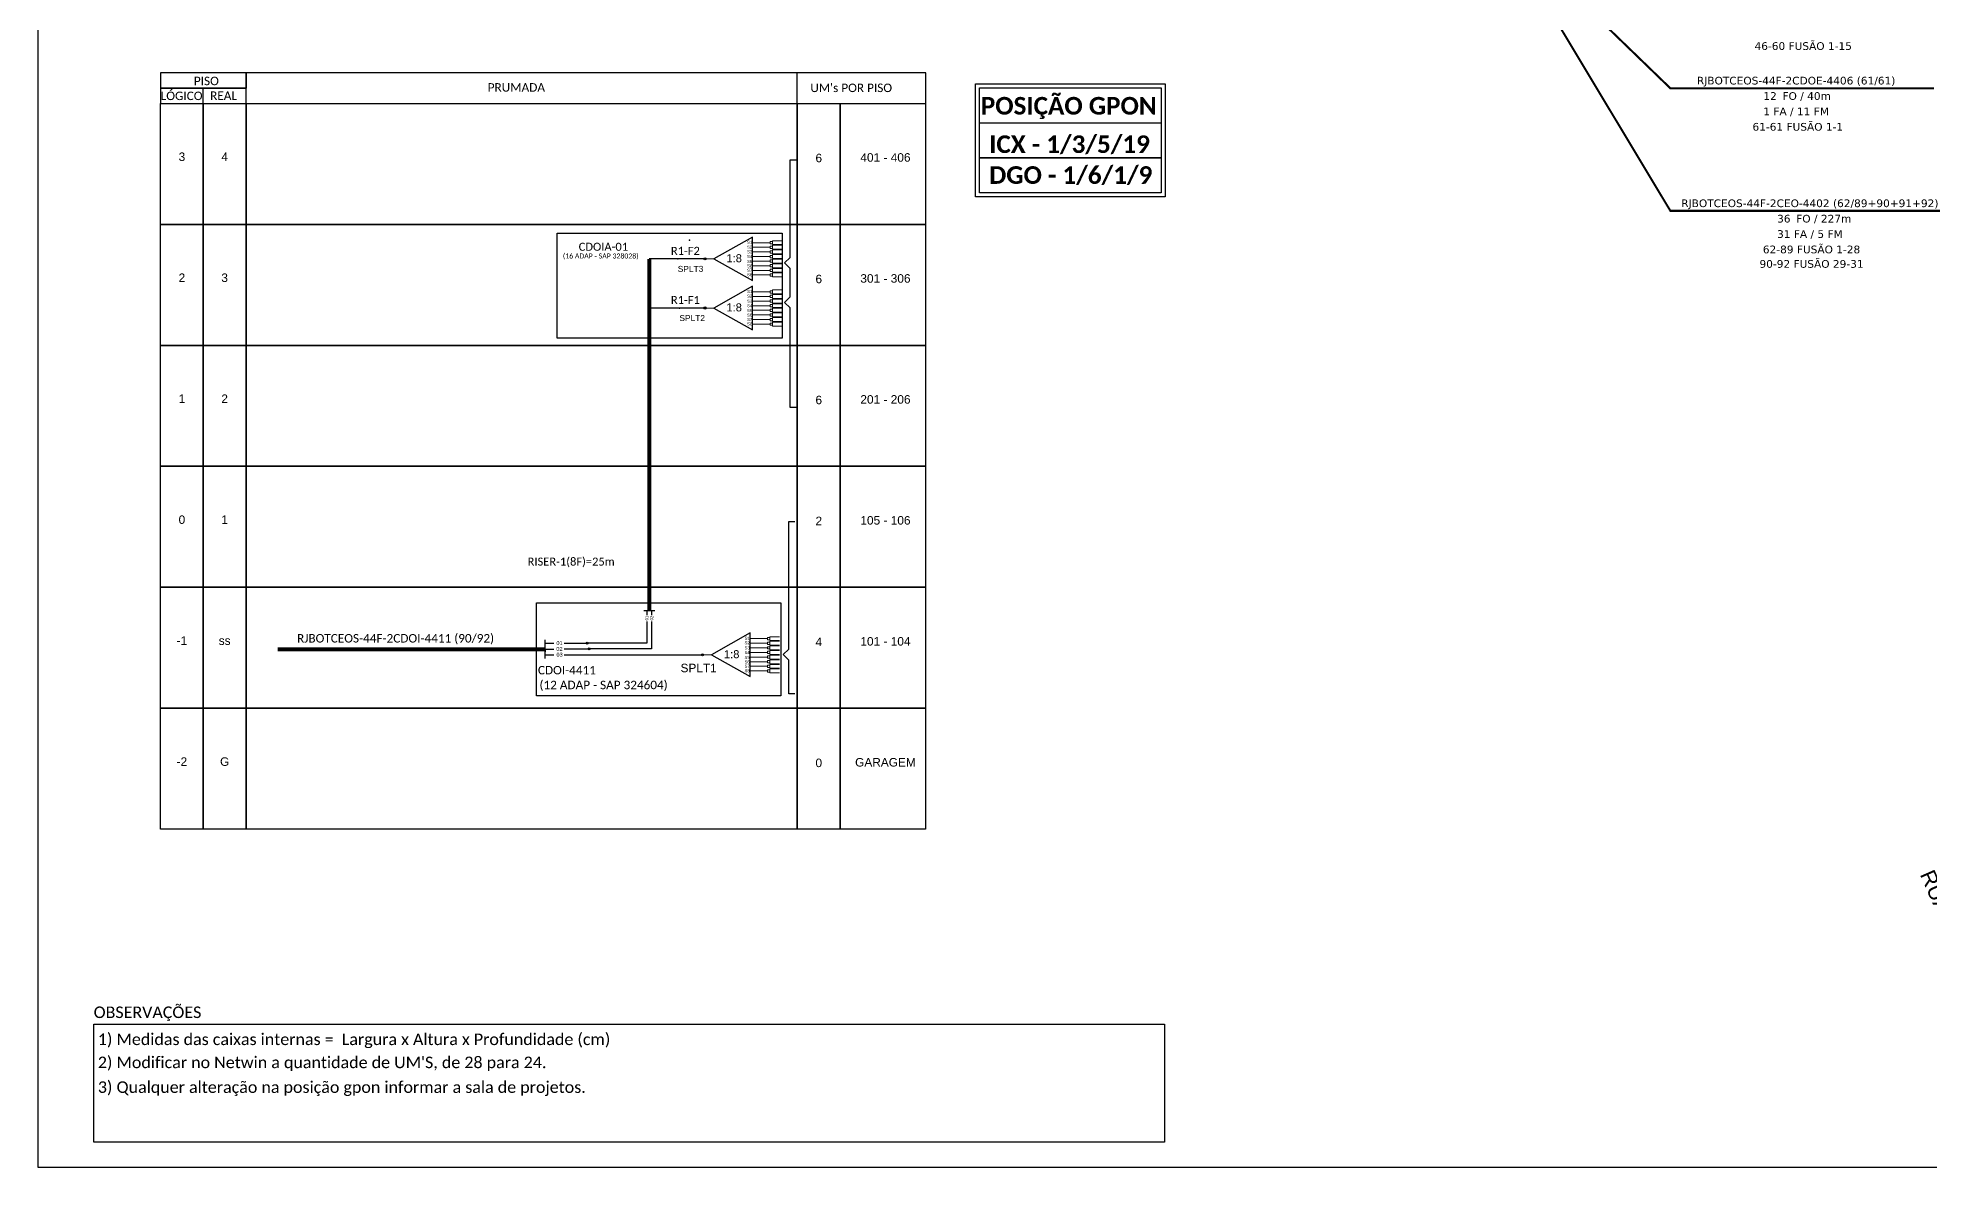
# Model space of a CAD drawing. Extents: x -89 to 749, y 705 to 1299.
# Drawn here: x -89.3 to 402.1, y 705 to 998.5 of the extents above; entities that cross this region are included whole.
import ezdxf
from ezdxf.enums import TextEntityAlignment as Align

# ---------------------------------------------------------------- set-up
doc = ezdxf.new("R2010")
doc.units = 0
for name, color, linetype in [('CAP a instalar', 1, 'Continuous'), ('CD a instalar', 1, 'Continuous'), ('SEGMENTO_texto', 7, 'Continuous')]:
    doc.layers.add(name, color=color, linetype=linetype)
doc.layers.add('Texto_Cabos', color=1, linetype='Continuous', lineweight=20)
doc.styles.add('ARIAL', font='arial.ttf')
doc.styles.add('siredit', font='verdana.ttf')
doc.styles.get("Standard").update_dxf_attribs({"font": 'arial.ttf'})
doc.styles.add('WMF-Calibri0', font='CALIBRI.TTF')
doc.styles.add('WMF-Calibri1', font='CALIBRIB.TTF')

# ---------------------------------------------------------------- blocks, each defined once
blk = doc.blocks.new('SPLT_1-8_SC-APC')
at = {"color": 1}
blk.add_lwpolyline([(-7.37, -2.1), (-17.04, -7.55), (-7.37, -13), (-7.37, -2.1)], dxfattribs=at)
at = {"color": 3, "lineweight": 0}
for points in [[(-2.99, -3.51), (-7.37, -3.51)], [(-7.37, -4.66), (-2.99, -4.66)], [(-2.41, -3.02), (-2.41, -4)], [(-2.41, -3.02), (0, -3.02)], [(-2.41, -4), (0, -4)], [(-2.41, -4.17), (-2.41, -5.16)], [(-2.41, -4.17), (0, -4.17)], [(-7.37, -5.82), (-2.99, -5.82)], [(-7.37, -6.97), (-2.99, -6.97)], [(-7.37, -8.12), (-2.99, -8.12)], [(-7.37, -9.28), (-2.99, -9.28)], [(-2.41, -5.16), (0, -5.16)], [(-2.41, -5.32), (-2.41, -6.31)], [(-2.41, -5.32), (0, -5.32)], [(-2.41, -6.31), (0, -6.31)], [(-2.41, -6.48), (-2.41, -7.46)], [(-2.41, -6.48), (0, -6.48)], [(-2.41, -7.46), (0, -7.46)], [(-2.41, -7.63), (-2.41, -8.62)], [(-2.41, -7.63), (0, -7.63)], [(-2.41, -8.62), (0, -8.62)], [(-2.41, -8.78), (-2.41, -9.77)], [(-2.41, -8.78), (0, -8.78)], [(-7.37, -10.43), (-2.99, -10.43)], [(-7.37, -11.58), (-2.99, -11.58)], [(-2.41, -9.77), (0, -9.77)], [(-2.41, -9.94), (-2.41, -10.92)], [(-2.41, -9.94), (0, -9.94)], [(-2.41, -10.92), (0, -10.92)], [(-2.41, -11.09), (-2.41, -12.08)], [(-2.41, -11.09), (0, -11.09)], [(-2.41, -12.08), (0, -12.08)]]:
    blk.add_lwpolyline(points, dxfattribs=at)
for points in [[(-2.99, -3.22), (-2.41, -3.22), (-2.41, -3.8), (-2.99, -3.8)], [(-2.99, -4.38), (-2.41, -4.38), (-2.41, -4.95), (-2.99, -4.95)], [(-2.99, -5.53), (-2.41, -5.53), (-2.41, -6.1), (-2.99, -6.1)], [(-2.99, -6.68), (-2.41, -6.68), (-2.41, -7.26), (-2.99, -7.26)], [(-2.99, -7.84), (-2.41, -7.84), (-2.41, -8.41), (-2.99, -8.41)], [(-2.99, -8.99), (-2.41, -8.99), (-2.41, -9.56), (-2.99, -9.56)], [(-2.99, -10.14), (-2.41, -10.14), (-2.41, -10.72), (-2.99, -10.72)], [(-2.99, -11.3), (-2.41, -11.3), (-2.41, -11.87), (-2.99, -11.87)]]:
    blk.add_lwpolyline(points, close=True, dxfattribs=at)
at = {"color": 1, "lineweight": 0}
blk.add_lwpolyline([(-17.04, -7.55), (-19.26, -7.55)], dxfattribs=at)
at = {"color": 1, "style": 'ARIAL'}
for s, height, p in [('S1', 0.75, (-8.74, -3.78)), ('S2', 0.75, (-8.74, -4.97)), ('1:8', 2, (-13.91, -8.4)), ('S3', 0.75, (-8.74, -6.18)), ('S4', 0.75, (-8.74, -7.36)), ('S5', 0.75, (-8.74, -8.57)), ('S6', 0.75, (-8.74, -9.69)), ('S7', 0.75, (-8.74, -10.78)), ('S8', 0.75, (-8.74, -11.9))]:
    blk.add_text(s, height=height, dxfattribs=at).set_placement(p)
blk = doc.blocks.new('A$C415C251F')
at = {"color": 3}
blk.add_point((0, 0), dxfattribs=at)
blk = doc.blocks.new('LEG_CDOIA8_C-SPLT_DIR')
at = {"color": 3}
blk.add_blockref('A$C415C251F', (0, 0), dxfattribs=at)
at = {"color": 1, "style": 'WMF-Calibri0', "flags": 4}
blk.add_attdef('CDO', (-26.84, -2.61), '', height=2, dxfattribs=at)
blk.add_attdef('MODELO', text='', height=1.5, dxfattribs=at).set_placement((-22.23, -4.54), align=Align.CENTER)
at = {"style": 'ARIAL', "flags": 4}
blk.add_attdef('SPLITAGEM', text='', height=1.5, dxfattribs=at).set_placement((-18.36, -12.59), align=Align.CENTER)
blk = doc.blocks.new('SPLITTER_')
blk.add_point((0, 0))
at = {"style": 'ARIAL', "flags": 4}
blk.add_attdef('SPLT', (0, -3.26), '', height=1.5, dxfattribs=at)

msp = doc.modelspace()

# ---------------------------------------------------------------- hatches: boundary and pattern name
h = msp.add_hatch(color=3)
h.dxf.hatch_style = 1
edge = h.paths.add_edge_path()
edge.add_arc((84.04, 941.05), 0.266, 0, 360)
h = msp.add_hatch(color=3)
h.dxf.hatch_style = 1
edge = h.paths.add_edge_path()
edge.add_arc((84.04, 928.27), 0.266, 0, 360)
h = msp.add_hatch(color=3)
h.dxf.hatch_style = 1
edge = h.paths.add_edge_path()
edge.add_arc((53.44, 841.15), 0.251, 0, 360)
h = msp.add_hatch(color=3)
h.dxf.hatch_style = 1
edge = h.paths.add_edge_path()
edge.add_arc((53.98, 839.68), 0.251, 0, 360)
h = msp.add_hatch(color=3)
h.dxf.hatch_style = 1
edge = h.paths.add_edge_path()
edge.add_arc((83.39, 838.16), 0.251, 0, 360)

# ---------------------------------------------------------------- linework, layer by layer
for points in [[(-89.32, 705.02), (749.25, 705.02), (749.25, 1299.02), (-89.32, 1299.02), (-89.32, 705.02)], [(108.03, 989.34), (-35.21, 989.34), (-35.21, 989.34), (-35.21, 985.39)], [(108.03, 981.44), (108.03, 989.34)], [(108.03, 981.44), (141.39, 981.44), (141.39, 989.34), (108.03, 989.34)], [(-46.32, 981.44), (-46.32, 985.39)], [(42.51, 839.66), (42.51, 838.96)], [(42.51, 838.16), (44.8, 838.16)], [(47.48, 838.16), (83.39, 838.16), (83.39, 838.16)]]:
    msp.add_lwpolyline(points)
for points in [[(-57.43, 985.39), (-35.21, 985.39), (-35.21, 989.34), (-57.43, 989.34)], [(-57.43, 981.44), (-35.21, 981.44), (-35.21, 985.39), (-57.43, 985.39)], [(-57.43, 981.44), (-46.32, 981.44), (-46.32, 950.01), (-57.43, 950.01)], [(-46.32, 981.44), (-35.21, 981.44), (-35.21, 950.01), (-46.32, 950.01)], [(-35.21, 981.44), (108.03, 981.44), (108.03, 950.01), (-35.21, 950.01)], [(108.03, 981.44), (119.14, 981.44), (119.14, 950.01), (108.03, 950.01)], [(119.14, 981.44), (141.36, 981.44), (141.36, 950.01), (119.14, 950.01)], [(-57.43, 950.01), (-46.32, 950.01), (-46.32, 918.57), (-57.43, 918.57)], [(-46.32, 950.01), (-35.21, 950.01), (-35.21, 918.57), (-46.32, 918.57)], [(-35.21, 950.01), (108.03, 950.01), (108.03, 918.57), (-35.21, 918.57)], [(108.03, 950.01), (119.14, 950.01), (119.14, 918.57), (108.03, 918.57)], [(119.14, 950.01), (141.36, 950.01), (141.36, 918.57), (119.14, 918.57)], [(-57.43, 918.57), (-46.32, 918.57), (-46.32, 887.14), (-57.43, 887.14)], [(-46.32, 918.57), (-35.21, 918.57), (-35.21, 887.14), (-46.32, 887.14)], [(-35.21, 918.57), (108.03, 918.57), (108.03, 887.14), (-35.21, 887.14)], [(108.03, 918.57), (119.14, 918.57), (119.14, 887.14), (108.03, 887.14)], [(119.14, 918.57), (141.36, 918.57), (141.36, 887.14), (119.14, 887.14)], [(-57.43, 887.14), (-46.32, 887.14), (-46.32, 855.71), (-57.43, 855.71)], [(-46.32, 887.14), (-35.21, 887.14), (-35.21, 855.71), (-46.32, 855.71)], [(-35.21, 887.14), (108.03, 887.14), (108.03, 855.71), (-35.21, 855.71)], [(108.03, 887.14), (119.14, 887.14), (119.14, 855.71), (108.03, 855.71)], [(119.14, 887.14), (141.36, 887.14), (141.36, 855.71), (119.14, 855.71)], [(-57.43, 855.71), (-46.32, 855.71), (-46.32, 824.27), (-57.43, 824.27)], [(-46.32, 855.71), (-35.21, 855.71), (-35.21, 824.27), (-46.32, 824.27)], [(-35.21, 855.71), (108.03, 855.71), (108.03, 824.27), (-35.21, 824.27)], [(108.03, 855.71), (119.14, 855.71), (119.14, 824.27), (108.03, 824.27)], [(119.14, 855.71), (141.36, 855.71), (141.36, 824.27), (119.14, 824.27)], [(-57.43, 824.27), (-46.32, 824.27), (-46.32, 792.84), (-57.43, 792.84)], [(-46.32, 824.27), (-35.21, 824.27), (-35.21, 792.84), (-46.32, 792.84)], [(-35.21, 824.27), (108.03, 824.27), (108.03, 792.84), (-35.21, 792.84)], [(108.03, 824.27), (119.14, 824.27), (119.14, 792.84), (108.03, 792.84)], [(119.14, 824.27), (141.36, 824.27), (141.36, 792.84), (119.14, 792.84)]]:
    msp.add_lwpolyline(points, close=True)
at = {"color": 1}
for points in [[(154.36, 986.49), (203.58, 986.49), (203.58, 957.16), (154.36, 957.16)], [(155.36, 985.49), (202.58, 985.49), (202.58, 967.27), (155.36, 967.27)], [(155.36, 985.49), (202.58, 985.49), (202.58, 958.16), (155.36, 958.16)], [(155.36, 976.38), (202.58, 976.38), (202.58, 958.16), (155.36, 958.16)], [(45.66, 947.72), (104.06, 947.72), (104.06, 920.41), (45.66, 920.41)], [(40.29, 851.7), (103.75, 851.7), (103.75, 827.53), (40.29, 827.53)]]:
    msp.add_lwpolyline(points, close=True, dxfattribs=at)
at = {"color": 3}
for points in [[(107.75, 902.43), (106.2, 902.43), (106.2, 928.31), (104.72, 929.73), (106.2, 931.15), (106.2, 938.58), (104.72, 940), (106.2, 941.42), (106.2, 966.76), (107.76, 966.76)], [(107.4, 828.04), (105.85, 828.04), (105.85, 836.78), (104.37, 838.2), (105.85, 839.62), (105.85, 872.8), (107.41, 872.8)], [(42.51, 841.15), (44.8, 841.15)], [(47.48, 841.15), (53.44, 841.15), (53.44, 841.15)]]:
    msp.add_lwpolyline(points, dxfattribs=at)
at = {"color": 1}
for points in [[(155.36, 967.27), (202.58, 967.27)], [(42.51, 837.16), (42.51, 842.06)]]:
    msp.add_lwpolyline(points, dxfattribs=at)
at = {"color": 5, "const_width": 1.04}
msp.add_lwpolyline([(69.56, 849.63), (69.56, 941.04)], dxfattribs=at)
at = {"color": 5}
for points in [[(84.04, 941.04), (69.56, 941.04)], [(84.04, 928.27), (69.56, 928.27)], [(68.92, 846.8), (68.9, 841.15), (53.44, 841.15)], [(70.12, 846.8), (70.12, 839.68), (53.98, 839.68)], [(68.14, 849.63), (70.98, 849.63)], [(68.92, 849.63), (68.92, 848.49)], [(70.12, 849.63), (70.12, 848.49)]]:
    msp.add_lwpolyline(points, dxfattribs=at)
at = {"color": 1, "const_width": 1.04}
msp.add_lwpolyline([(-27.03, 839.62), (42.51, 839.61)], dxfattribs=at)
at = {"color": 2}
for points in [[(42.51, 839.66), (44.8, 839.66)], [(47.48, 839.67), (53.98, 839.68), (53.98, 839.68)]]:
    msp.add_lwpolyline(points, dxfattribs=at)
at = {"color": 0}
msp.add_lwpolyline([(-74.79, 742.15), (203.46, 742.15), (203.46, 711.53), (-74.79, 711.53)], close=True, dxfattribs=at)
at = {"color": 3}
for centre, radius in [((84.04, 941.05), 0.266), ((84.04, 928.27), 0.266), ((53.44, 841.15), 0.251), ((53.98, 839.68), 0.251), ((83.39, 838.16), 0.251)]:
    msp.add_circle(centre, radius, dxfattribs=at)
at = {"layer": 'CAP a instalar', "color": 5, "linetype": 'Continuous', "ltscale": 0.05, "const_width": 0.533}
msp.add_lwpolyline([(289.22, 1029.54), (334.89, 953.52), (408.89, 953.52)], dxfattribs=at)
at = {"layer": 'CD a instalar', "color": 0, "linetype": 'Continuous', "const_width": 0.533}
msp.add_lwpolyline([(289.22, 1029.54), (334.89, 985.36), (403.36, 985.36)], dxfattribs=at)

# ---------------------------------------------------------------- block references
at = {"color": 3}
ref = msp.add_blockref('LEG_CDOIA8_C-SPLT_DIR', (80.05, 945.86), dxfattribs=dict(at, xscale=1.039370078740157, yscale=1.039370078740157, zscale=1.039370078740157))
ref.add_attrib('CDO', 'CDOIA-01', (51.22, 943.15), dxfattribs={"color": 1, "height": 2.079, "style": 'WMF-Calibri0'})
ref.add_attrib('MODELO', '(16 ADAP - SAP 328028)', dxfattribs={"color": 1, "height": 1.2992, "style": 'WMF-Calibri0'}).set_placement((56.95, 941.14), align=Align.CENTER)
at = {"color": 3, "xscale": 1.039370078740157, "yscale": 1.039370078740157, "zscale": 1.039370078740157}
for p in [(104.06, 948.9), (104.06, 936.12), (103.41, 846.01)]:
    msp.add_blockref('SPLT_1-8_SC-APC', p, dxfattribs=at)
ref = msp.add_blockref('SPLITTER_', (76.96, 941.05), dxfattribs=dict(xscale=1.039370078740157, yscale=1.039370078740157, zscale=1.039370078740157))
ref.add_attrib('SPLT', 'SPLT3', (76.96, 937.66), dxfattribs={"height": 1.559, "style": 'ARIAL'})
ref = msp.add_blockref('SPLITTER_', (77.39, 928.27), dxfattribs=dict(xscale=1.039370078740157, yscale=1.039370078740157, zscale=1.039370078740157))
ref.add_attrib('SPLT', 'SPLT2', (77.39, 924.88), dxfattribs={"height": 1.559, "style": 'ARIAL'})

# ---------------------------------------------------------------- texts
at = {"style": 'WMF-Calibri0'}
for s, height, p in [('     PISO', 2.208, (-52.67, 986.17)), ('  LÓGICO', 2.208, (-58.95, 982.3)), ('    REAL', 2.208, (-47.66, 982.35)), ('PRUMADA', 2.208, (27.58, 984.49)), ("UM's POR PISO", 2.208, (111.42, 984.38)), ('OBSERVAÇÕES', 3, (-74.81, 743.77))]:
    msp.add_text(s, height=height, dxfattribs=at).set_placement(p)
at = {"color": 1}
for s, height, style, p in [('POSIÇÃO GPON', 4.5666, 'WMF-Calibri1', (155.71, 978.54)), ('ICX - 1/3/5/19', 4.5666, 'WMF-Calibri1', (157.89, 968.56)), ('DGO - 1/6/1/9', 4.5666, 'WMF-Calibri1', (157.89, 960.54)), ('RJBOTCEOS-44F-2CDOI-4411 (90/92)', 2.2, 'WMF-Calibri0', (-21.96, 841.35)), ('CDOI-4411', 2.2, 'WMF-Calibri0', (40.63, 833.07))]:
    msp.add_text(s, height=height, dxfattribs=dict(at, style=style)).set_placement(p)
at = {"style": 'ARIAL'}
for s, height, p in [('3', 2.21, (-51.88, 967.58)), ('4', 2.21, (-40.77, 967.58)), ('6', 2.21, (113.61, 967.25)), ('401 - 406', 2.208, (130.93, 967.4)), ('2', 2.21, (-51.88, 936.14)), ('3', 2.21, (-40.77, 936.14)), ('6', 2.21, (113.61, 935.82)), ('301 - 306', 2.208, (130.93, 935.96)), ('1', 2.21, (-51.88, 904.71)), ('2', 2.21, (-40.77, 904.71)), ('6', 2.21, (113.61, 904.38)), ('201 - 206', 2.208, (130.93, 904.53)), ('0', 2.21, (-51.88, 873.28)), ('1', 2.21, (-40.77, 873.28)), ('2', 2.21, (113.61, 872.95)), ('105 - 106', 2.208, (130.93, 873.1)), ('-1', 2.208, (-51.88, 841.84)), ('ss', 2.208, (-40.77, 841.84)), ('01', 1.039, (46.24, 841.2)), ('4', 2.21, (113.61, 841.52)), ('101 - 104', 2.208, (130.93, 841.66)), ('02', 1.039, (46.22, 839.69)), ('03', 1.039, (46.25, 838.19)), ('-2', 2.208, (-51.88, 810.41)), ('G', 2.21, (-40.77, 810.41)), ('0', 2.21, (113.61, 810.08)), ('GARAGEM', 2.208, (130.93, 810.23))]:
    msp.add_text(s, height=height, dxfattribs=at).set_placement(p, align=Align.MIDDLE_CENTER)
at = {"color": 5, "style": 'WMF-Calibri0'}
for s, height, p in [('R1-F2', 2.079, (75.18, 942.09)), ('R1-F1', 2.079, (75.18, 929.33)), ('RISER-1(8F)=25m', 2.0787, (37.95, 861.34))]:
    msp.add_text(s, height=height, dxfattribs=at).set_placement(p)
at = {"style": 'ARIAL'}
for s, p in [('01', (68.91, 847.71)), ('02', (70.19, 847.71))]:
    msp.add_text(s, height=0.78, rotation=90, dxfattribs=at).set_placement(p, align=Align.MIDDLE_CENTER)
at = {"color": 7, "style": 'ARIAL'}
msp.add_text('SPLT1', height=2.2, dxfattribs=at).set_placement((77.69, 833.64))
at = {"color": 1, "style": 'WMF-Calibri0'}
msp.add_text('(12 ADAP - SAP 324604)', height=2.2, dxfattribs=at).set_placement((57.69, 829.22), align=Align.CENTER)
at = {"char_height": 3, "width": 277.1819, "attachment_point": 1, "style": 'WMF-Calibri0'}
for s, insert in [('1) Medidas das caixas internas =  Largura x Altura x Profundidade (cm)', (-73.72, 739.75)), ("2) Modificar no Netwin a quantidade de UM'S, de 28 para 24.", (-73.72, 733.75)), ('3) Qualquer alteração na posição gpon informar a sala de projetos.', (-73.72, 727.32))]:
    msp.add_mtext(s, dxfattribs=dict(at, insert=insert))
at = {"layer": 'SEGMENTO_texto', "color": 5}
msp.add_text('RUA  MACEDO SOBRINHO', height=4, rotation=293.716, dxfattribs=at).set_placement((399.66, 781.11))
at = {"layer": 'Texto_Cabos', "color": 0, "style": 'siredit'}
for s, p in [(' 46-60 FUSÃO 1-15', (368.97, 996.34)), ('RJBOTCEOS-44F-2CDOE-4406 (61/61)', (367.56, 987.36)), ('1 FA / 11 FM', (367.56, 979.36)), (' 61-61 FUSÃO 1-1', (367.56, 975.36))]:
    msp.add_text(s, height=2, dxfattribs=at).set_placement(p, align=Align.MIDDLE_CENTER)
for s, p in [('12', (362.54, 983.36)), ('FO /', (369.55, 983.36))]:
    msp.add_text(s, height=2, dxfattribs=at).set_placement(p, align=Align.MIDDLE_RIGHT)
msp.add_text('40m', height=2, dxfattribs=at).set_placement((370.43, 983.36), align=Align.MIDDLE_LEFT)
at = {"layer": 'Texto_Cabos', "style": 'siredit'}
for s, p in [('RJBOTCEOS-44F-2CEO-4402 (62/89+90+91+92)', (371.13, 955.49)), (' 90-92 FUSÃO 29-31', (371.13, 939.73))]:
    msp.add_text(s, height=2, dxfattribs=at).set_placement(p, align=Align.MIDDLE_CENTER)
at = {"layer": 'Texto_Cabos', "color": 1, "style": 'siredit'}
for s, p in [('31 FA / 5 FM', (371.13, 947.49)), (' 62-89 FUSÃO 1-28', (371.13, 943.49))]:
    msp.add_text(s, height=2, dxfattribs=at).set_placement(p, align=Align.MIDDLE_CENTER)
for s, p in [('36', (366.11, 951.49)), ('FO /', (373.12, 951.49))]:
    msp.add_text(s, height=2, dxfattribs=at).set_placement(p, align=Align.MIDDLE_RIGHT)
msp.add_text('227m', height=2, dxfattribs=at).set_placement((374, 951.49), align=Align.MIDDLE_LEFT)

doc.saveas('drawing.dxf')
